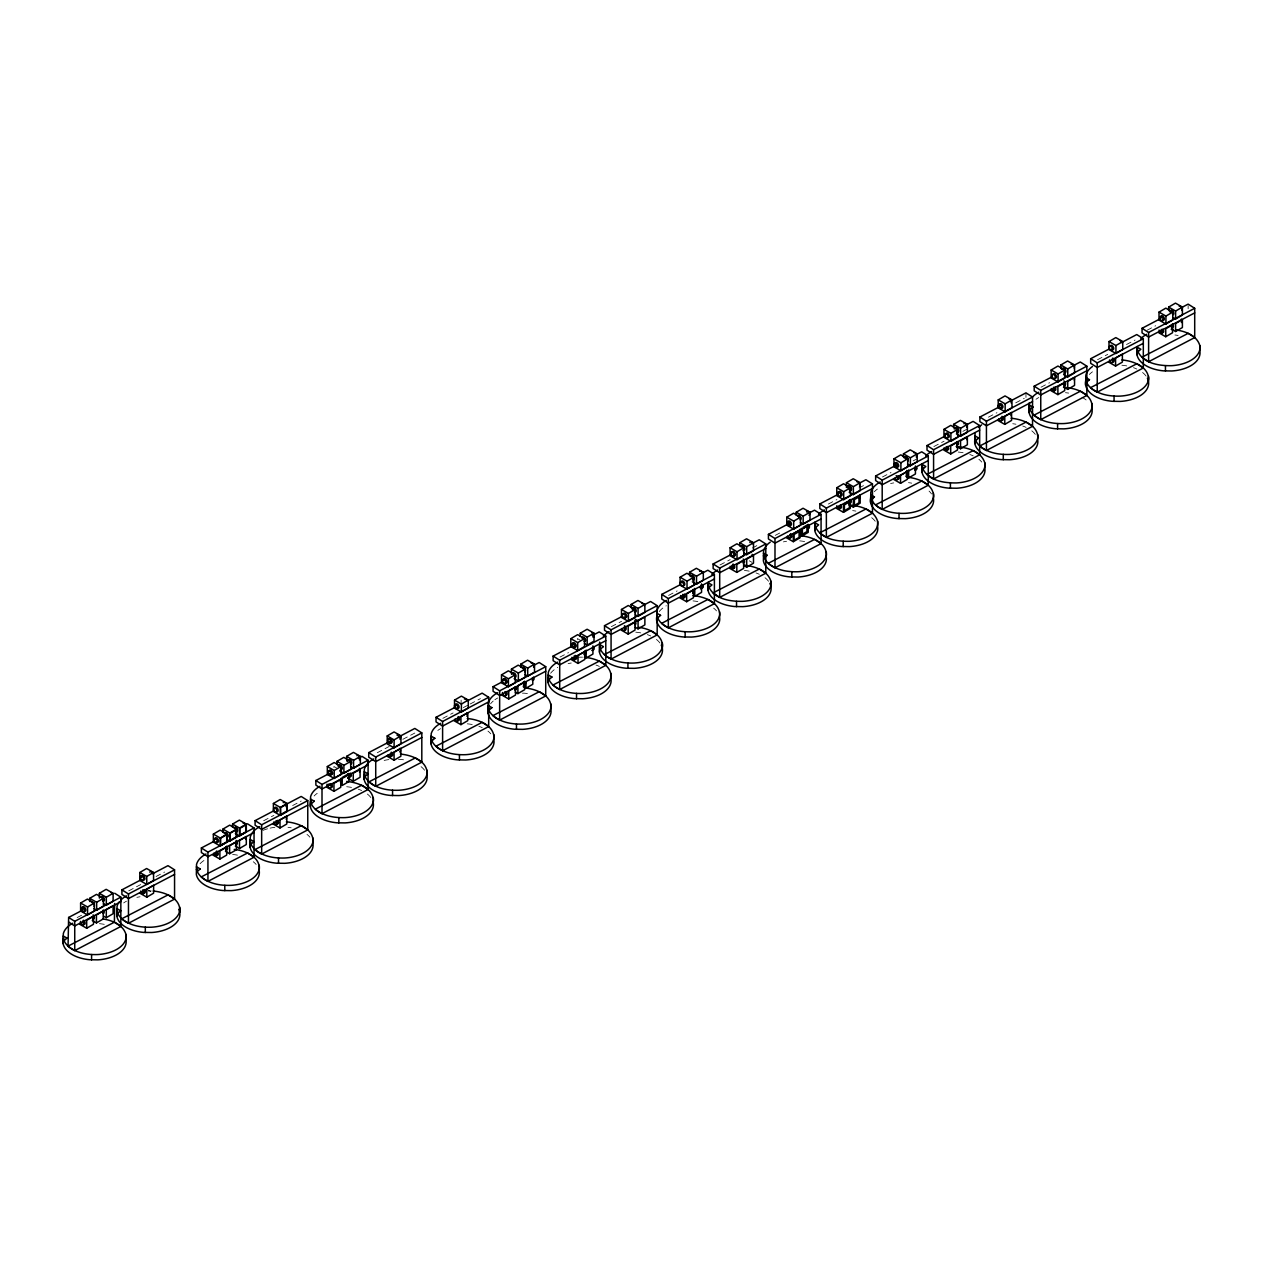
<?xml version="1.0" encoding="UTF-8"?>
<svg xmlns="http://www.w3.org/2000/svg" width="1263" height="1263" viewBox="0 0 1263 1263"><rect width="100%" height="100%" fill="white"/><g stroke="black" fill="none" stroke-linecap="round" stroke-linejoin="round"><path stroke-width="0.75" stroke-dasharray="5 3.75" d="M151.276 890.904L148.087 890.968M582.511 657.155L577.728 657.202M1147.167 330.211L1155.708 325.728M1041.028 387.204L1049.569 382.721M1097.5 359.734L1107.746 354.366M1126.517 344.515L1135.058 340.047M988.408 417.169L996.949 412.685M1015.736 402.834L1024.261 398.366M933.846 446.565L944.077 441.197M962.864 431.346L967.979 428.662M828.339 504.048L836.88 499.564M859.077 487.928L864.192 485.245M882.458 476.988L890.999 472.504M913.181 460.869L920.017 457.285M775.261 535.37L780.376 532.686M719.973 564.971L730.203 559.604M752.401 547.968L757.516 545.284M668.585 595.41L677.126 590.926M611.339 626.669L621.585 621.301M377.274 752.732L389.209 746.465M402.865 739.297L414.817 733.029M442.871 718.315L453.101 712.948M463.347 707.58L468.478 704.896M470.183 703.996L480.429 698.628M559.967 657.092L568.492 652.624M77.154 917.57L82.284 914.886M128.747 890.841L140.682 884.574M156.059 876.522L164.585 872.038M263.651 820.745L273.882 815.377M292.669 805.526L301.194 801.042M522.424 693.166L524.319 693.182A31.607 18.25 0 0 1 529.15 693.845M398.524 759.379L400.418 759.41A31.607 18.25 0 0 1 405.249 760.073M749.338 560.819L752.101 562.398M580.885 640.562L577.412 638.573L577.412 642.567M337.379 768.457L333.921 766.483L333.921 770.462M148.071 890.02L150.85 891.615M1188.136 305.662L1188.136 308.725M1025.966 392.872L1025.966 397.466M461.121 700.065L461.121 704.044M262.846 830.438A31.607 18.25 0 0 1 268.198 828.607M270.093 828.149A31.607 18.25 0 0 1 274.845 827.328M287.98 827.312A31.607 18.25 0 0 1 291.185 827.802M307.004 834.401A31.607 18.25 0 0 1 309.861 837.132M200.091 863.703A31.607 18.25 0 0 1 205.948 859.298M232.629 854.483A31.607 18.25 0 0 1 237.46 855.146M253.279 861.745A31.607 18.25 0 0 1 256.136 864.476M437.819 730.409A31.607 18.25 0 0 1 440.613 728.64M467.278 723.825A31.607 18.25 0 0 1 475.204 725.167M478.866 726.272A31.607 18.25 0 0 1 482.245 727.646M487.944 731.088A31.607 18.25 0 0 1 490.786 733.819M550.621 673.242A31.607 18.25 0 0 1 557.709 667.417M568.113 663.612A31.607 18.25 0 0 1 571.255 663.012M595.962 665.048A31.607 18.25 0 0 1 599.341 666.422M874.328 491.717A31.607 18.25 0 0 1 877.406 489.065M890.62 483.508A31.607 18.25 0 0 1 893.746 482.908M908.492 482.655A31.607 18.25 0 0 1 911.712 483.145M929.047 491.07A31.607 18.25 0 0 1 931.478 493.928M1035.976 399.282A31.607 18.25 0 0 1 1038.77 397.529M1065.451 392.698A31.607 18.25 0 0 1 1068.672 393.093M1081.965 397.292A31.607 18.25 0 0 1 1086.101 399.961M958.254 452.059A31.607 18.25 0 0 1 963.085 452.722M969.842 454.506A31.607 18.25 0 0 1 973.22 455.88M978.904 459.337A31.607 18.25 0 0 1 981.761 462.053M1012.737 423.736A31.607 18.25 0 0 1 1015.957 424.226M1022.698 426.01A31.607 18.25 0 0 1 1026.093 427.383M1031.776 430.825A31.607 18.25 0 0 1 1035.739 435.009M99.43 923.679A31.607 18.25 0 0 1 104.261 924.342M490.565 703.838A31.607 18.25 0 0 1 493.217 701.044M494.859 699.765A31.607 18.25 0 0 1 497.654 698.013M744.381 570.481A31.607 18.25 0 0 1 749.212 571.144M755.969 572.928A31.607 18.25 0 0 1 759.347 574.302M765.031 577.744A31.607 18.25 0 0 1 768.993 581.927M123.679 902.934A31.607 18.25 0 0 1 126.489 901.166M136.893 897.361A31.607 18.25 0 0 1 140.035 896.762M384.157 760.421A31.607 18.25 0 0 1 388.909 759.6M421.068 766.673A31.607 18.25 0 0 1 425.015 770.856M314.14 795.974A31.607 18.25 0 0 1 317.218 793.322M346.694 786.738A31.607 18.25 0 0 1 351.509 787.402M358.266 789.186A31.607 18.25 0 0 1 361.644 790.559M367.344 794.017A31.607 18.25 0 0 1 371.29 798.184M635.763 632.179A31.607 18.25 0 0 1 642.157 633.158M647.335 634.626A31.607 18.25 0 0 1 650.729 635.984M656.413 639.441A31.607 18.25 0 0 1 660.375 643.625M659.239 611.56A31.607 18.25 0 0 1 666.327 605.735M693.008 600.904A31.607 18.25 0 0 1 697.839 601.567M713.658 608.166A31.607 18.25 0 0 1 716.516 610.897M783.407 541.874A31.607 18.25 0 0 1 786.549 541.29M799.668 540.864A31.607 18.25 0 0 1 807.594 542.206M852.667 510.615A31.607 18.25 0 0 1 855.888 511.105M871.707 517.704A31.607 18.25 0 0 1 875.669 521.887M1089.369 374.464A31.607 18.25 0 0 1 1092.448 371.827M1121.907 365.244A31.607 18.25 0 0 1 1126.738 365.907M1133.495 367.691A31.607 18.25 0 0 1 1136.874 369.064M1142.573 372.506A31.607 18.25 0 0 1 1146.52 376.69M1174.922 334.979A31.607 18.25 0 0 1 1178.126 335.484"/><path stroke-width="1.5" d="M72.765 923.206A31.607 18.25 0 0 0 63.339 933.594L63.15 938.488C64.839 944.171 69.56 948.087 74.738 950.613L120.838 926.442L114.396 922.195L114.633 903.487M102.603 918.911C111.981 920.238 123.048 924.516 125.984 934.446A31.607 18.25 0 0 1 97.946 954.544C87.447 954.939 76.301 953.091 68.06 946.113L68.628 917.443L82.284 910.291M116.875 916.322L117.064 906.25A31.607 18.25 0 0 1 119.401 901.687M234.208 849.431C245.338 850.488 261.031 856.977 259.183 870.554A31.607 18.25 0 0 1 231.145 890.636L222.904 890.526A31.607 18.25 0 0 1 196.349 874.454L196.539 864.381A31.607 18.25 0 0 1 205.948 853.993M250.074 847.126L250.263 837.053A31.607 18.25 0 0 1 259.689 826.649M310.414 806.725L310.603 796.653A31.607 18.25 0 0 1 320.013 786.265M364.139 779.382L364.328 769.309A31.607 18.25 0 0 1 373.737 758.921M430.999 743.796L431.204 733.724A31.607 18.25 0 0 1 440.613 723.336M488.039 713.169L488.244 703.096A31.607 18.25 0 0 1 497.654 692.708M548.095 682.573L548.3 672.5A31.607 18.25 0 0 1 557.709 662.112M661.244 645.125A31.607 18.25 0 0 1 634.279 668.332L626.038 668.222A31.607 18.25 0 0 1 599.483 652.15L599.672 642.078M656.728 620.891L656.918 610.818A31.607 18.25 0 0 1 666.327 600.43M769.877 583.427A31.607 18.25 0 0 1 742.897 606.65L734.656 606.54A31.607 18.25 0 0 1 708.101 590.452L708.196 582.764L711.953 584.911L709.08 587.469C715.079 599.42 730.803 601.598 742.897 601.33A31.607 18.25 0 0 0 770.935 581.248C767.572 570.134 754.706 566.408 744.381 565.177M801.263 535.828C812.393 536.886 828.07 543.358 826.223 556.936A31.607 18.25 0 0 1 798.2 577.033L789.943 576.923A31.607 18.25 0 0 1 763.389 560.851L763.594 550.779A31.607 18.25 0 0 1 770.209 542.143M877.611 521.209L877.611 526.513A31.607 18.25 0 0 1 849.573 546.611L841.332 546.5A31.607 18.25 0 0 1 814.777 530.428L814.872 522.74L818.629 524.871L815.74 527.429C821.755 539.38 837.48 541.559 849.573 541.306A31.607 18.25 0 0 0 877.611 521.209C873.933 509.542 860.087 505.768 849.162 505.105M870.602 502.469L870.791 492.396A31.607 18.25 0 0 1 880.2 482.008M984.808 462.826L984.808 468.131A31.607 18.25 0 0 1 956.77 488.228L948.529 488.118A31.607 18.25 0 0 1 921.974 472.046L922.069 464.358L925.826 466.489L922.953 469.047C928.952 480.998 944.677 483.176 956.77 482.924A31.607 18.25 0 0 0 984.808 462.826C981.13 451.175 967.284 447.386 956.359 446.723M974.847 443.534L975.036 433.477M1063.557 387.362C1075.587 387.725 1093.742 393.819 1091.99 408.77A31.607 18.25 0 0 1 1063.967 428.867L1055.71 428.757A31.607 18.25 0 0 1 1029.156 412.685L1029.361 402.613M1085.627 385.215L1085.833 375.143A31.607 18.25 0 0 1 1092.448 366.507M1199.85 345.573L1199.85 350.893A31.607 18.25 0 0 1 1171.811 370.975L1163.57 370.864A31.607 18.25 0 0 1 1137.016 354.792L1137.11 347.104L1140.868 349.251L1137.995 351.793C1143.994 363.744 1159.718 365.938 1171.811 365.67A31.607 18.25 0 0 0 1199.85 345.573C1196.914 335.642 1185.846 331.38 1176.469 330.038M599.483 652.15L599.672 643.846M708.101 590.452L708.29 582.164M814.777 530.428L814.967 522.124M921.974 472.046L922.179 463.742M1029.156 412.685L1029.361 404.381M1137.016 354.792L1137.205 346.488M91.583 954.56L91.583 959.88M145.324 927.121L145.308 932.536M224.782 885.363L224.782 890.668M278.523 857.909L278.507 863.324M338.831 817.619L338.831 822.939M392.588 790.18L392.556 795.595M459.432 754.706L459.432 760.01M516.472 724.062L516.472 729.383M576.544 693.371L576.528 698.786M627.932 662.949L627.916 668.364M685.146 631.784L685.146 637.089M736.534 601.362L736.534 606.666M791.822 571.744L791.822 577.049M843.226 541.211L843.21 546.626M899.019 513.362L899.019 518.683M950.408 482.94L950.408 488.26M1003.296 454.333L1003.28 459.748M1057.589 423.579L1057.589 428.883M1114.061 396.124L1114.061 401.429M1165.449 365.702L1165.449 371.006M702.323 587.974A2.431 1.421 59.7 0 1 700.223 587.09A2.431 1.421 59.7 0 0 702.26 588.021L702.591 587.721A2.431 1.421 59.7 0 0 701.533 584.201M809.267 527.681L808.983 527.934A2.431 1.421 59.7 0 1 807.704 527.871M916.196 469.552A2.431 1.421 59.7 0 1 914.965 469.441A2.431 1.421 59.7 0 0 916.133 469.615L916.464 469.299A2.431 1.421 59.7 0 0 916.196 466.742M80.611 903.029L87.415 899.051L94.362 903.013L94.362 910.97L87.557 914.949L80.611 911.002L80.611 903.029L87.557 906.992L94.362 903.013M89.705 901.498L89.705 898.325L96.509 894.346L103.455 898.293L103.455 906.25L96.651 910.244L93.872 908.65M99.367 898.088L99.367 893.304L106.171 889.326L113.117 893.288L113.117 901.245L106.313 905.224L103.534 903.645M139.814 872.496L146.619 868.502L153.565 872.465L153.565 880.422L146.761 884.416L139.814 880.453L139.814 872.496L146.761 876.443L153.565 872.465M327.322 766.546L334.174 762.536L341.057 766.467L341.057 774.424L334.206 778.434L327.322 774.503L327.322 766.546L334.206 770.477L341.057 766.467M336.968 764.557L336.968 761.384L343.773 757.39L350.704 761.352L350.704 769.309L343.899 773.303L339.731 770.919M96.651 910.244L96.651 902.271L103.455 898.293M213.352 834.101L220.157 830.123L227.103 834.069L227.103 842.026L220.283 846.021L213.352 842.058L213.352 834.101L220.283 838.048L227.103 834.069M346.63 759.552L346.63 756.363L353.435 752.385L360.365 756.348L360.365 764.304L353.561 768.283L350.782 766.704M106.313 905.224L106.313 897.267L113.117 893.288M222.904 832.301L222.904 829.112L229.708 825.134L236.655 829.081L236.655 837.053L229.85 841.032L227.072 839.453M232.566 827.281L232.566 824.092L239.37 820.113L246.317 824.076L246.317 832.033L239.512 836.011L235.344 833.643M387.204 735.934L394.056 731.94L400.955 735.871L400.955 743.828L394.103 747.838L387.204 743.907L387.204 735.934L394.103 739.865L400.955 735.871M273.392 803.489L280.197 799.511L287.143 803.473L287.143 811.43L280.339 815.409L273.392 811.462L273.392 803.489L280.339 807.452L287.143 803.473M454.522 700.128L461.374 696.118L468.273 700.049L468.273 708.006L461.405 712.016L454.522 708.085L454.522 700.128L461.405 704.059L468.273 700.049M343.899 773.303L343.899 765.331L350.704 761.352M353.561 768.283L353.561 760.326L360.365 756.348M229.85 841.032L229.85 833.075L236.655 829.081M239.512 836.011L239.512 828.054L246.317 824.076M501.506 674.852L508.358 670.842L515.257 674.774L515.257 682.73L508.405 686.74L501.506 682.809L501.506 674.852L508.405 678.784L515.257 674.774M511.42 673.905L511.42 669.122L518.225 665.143L525.155 669.09L525.155 677.063L518.351 681.041L514.183 678.673M520.766 667.369L520.766 664.18L527.571 660.202L534.517 664.149L534.517 672.121L527.697 676.1L524.934 674.521M570.813 638.652L577.665 634.642L584.548 638.573L584.548 646.53L577.696 650.54L570.813 646.609L570.813 638.652L577.696 642.583L584.548 638.573M580.27 636.426L580.27 633.237L587.121 629.242L594.02 633.173L594.02 641.13L587.169 645.14L584.406 643.562M621.475 609.476L628.279 605.498L635.21 609.445L635.21 617.418L628.406 621.396L621.475 617.433L621.475 609.476L628.406 613.439L635.21 609.445M631.137 607.645L631.137 604.456L637.941 600.478L644.872 604.44L644.872 612.397L638.068 616.376L635.289 614.797M680.094 577.238L686.898 573.26L693.845 577.207L693.845 585.179L687.025 589.158L680.094 585.195L680.094 577.238L687.025 581.185L693.845 577.207M730.093 547.779L736.897 543.8L743.844 547.763L743.844 555.72L737.024 559.698L730.093 555.752L730.093 547.779L737.024 551.742L743.844 547.763M689.566 575.454L689.566 572.265L696.371 568.287L703.317 572.234L703.317 580.206L696.513 584.185L692.345 581.817M739.755 545.963L739.755 542.774L746.559 538.796L753.506 542.743L753.506 550.715L746.686 554.694L743.923 553.115M518.351 681.041L518.351 673.084L525.155 669.09M527.697 676.1L527.697 668.127L534.517 664.149M836.769 487.739L843.573 483.761L850.504 487.723L850.504 495.68L843.7 499.659L836.769 495.712L836.769 487.739L843.7 491.702L850.504 487.723M786.77 517.199L793.574 513.22L800.505 517.167L800.505 525.14L793.701 529.118L786.77 525.155L786.77 517.199L793.701 521.145L800.505 517.167M846.431 487.518L846.431 482.734L853.235 478.756L860.166 482.703L860.166 490.676L853.362 494.654L849.194 492.286M796.243 515.415L796.243 512.225L803.047 508.247L809.993 512.21L809.993 520.167L803.173 524.145L800.41 522.566M86.689 928.242L93.494 924.263L93.494 916.307L86.689 920.285L86.689 928.242L79.758 924.295M96.43 922.937L103.25 918.943L103.25 910.986L96.43 914.965L96.43 922.937L92.278 920.553M106.297 917.696L113.102 913.717L113.102 905.76L106.297 909.739L106.297 917.696L103.519 916.117M587.169 645.14L587.169 637.168L594.02 633.173M943.966 429.373L950.771 425.394L957.717 429.341L957.717 437.314L950.897 441.292L943.966 437.33L943.966 429.373L950.897 433.32L957.717 429.341M638.068 616.376L638.068 608.419L644.872 604.44M893.967 458.816L900.772 454.838L907.718 458.801L907.718 466.757L900.898 470.736L893.967 466.773L893.967 458.816L900.898 462.779L907.718 458.801M953.628 427.541L953.628 424.352L960.433 420.374L967.379 424.336L967.379 432.293L960.559 436.272L956.407 433.904M903.44 457.032L903.44 453.843L910.244 449.865L917.191 453.827L917.191 461.784L910.386 465.763L907.608 464.184M146.808 897.172L153.612 893.194L153.612 885.221L146.808 889.199L146.808 897.172L139.877 893.209M696.513 584.185L696.513 576.228L703.317 572.234M746.686 554.694L746.686 546.721L753.506 542.743M998.212 399.897L1005.016 395.919L1011.963 399.866L1011.963 407.823L1005.159 411.817L998.212 407.854L998.212 399.897L1005.159 403.844L1011.963 399.866M1051.148 370.012L1057.952 366.033L1064.898 369.98L1064.898 377.953L1058.094 381.931L1051.148 377.969L1051.148 370.012L1058.094 373.959L1064.898 369.98M1060.809 368.18L1060.809 364.991L1067.614 361.013L1074.56 364.975L1074.56 372.932L1067.756 376.911L1063.588 374.543M803.173 524.145L803.173 516.188L809.993 512.21M853.362 494.654L853.362 486.697L860.166 482.703M333.953 791.301L340.757 787.323L340.757 779.366L333.953 783.344L333.953 791.301L327.006 787.354L327.006 784.165M219.888 859.045L226.693 855.067L226.693 847.094L219.888 851.073L219.888 859.045L212.942 855.083M229.629 853.725L236.434 849.746L236.434 841.774L229.629 845.768L229.629 853.725L225.477 851.357M353.261 781.26L360.081 777.282L360.081 769.309L353.261 773.288L353.261 781.26L347.72 778.087M239.496 848.499L246.301 844.521L246.301 836.548L239.496 840.527L239.496 848.499L235.328 846.115M1159.008 312.119L1165.812 308.14L1172.743 312.103L1172.743 320.06L1165.938 324.038L1159.008 320.076L1159.008 312.119L1165.938 316.082L1172.743 312.103M910.386 465.763L910.386 457.806L917.191 453.827M960.559 436.272L960.559 428.315L967.379 424.336M1109.009 341.563L1115.813 337.584L1122.744 341.547L1122.744 349.504L1115.939 353.482L1109.009 349.535L1109.009 341.563L1115.939 345.525L1122.744 341.547M1168.67 310.288L1168.67 307.098L1175.474 303.12L1182.405 307.083L1182.405 315.04L1175.6 319.018L1172.822 317.439M394.072 760.231L400.876 756.253L400.876 748.28L394.072 752.259L394.072 760.231L387.125 756.269M280.007 827.96L286.812 823.981L286.812 816.024L280.007 820.003L280.007 827.96L273.076 824.013M1067.756 376.911L1067.756 368.954L1074.56 364.975M638.068 628.863L638.068 620.891L644.872 616.912L644.872 624.885L638.068 628.863L635.289 627.269M460.932 724.646L467.752 720.668L467.752 712.711L460.932 716.689L460.932 724.646L454.001 720.684M523.214 686.662L525.992 688.24L532.797 684.262L532.797 677.899M508.721 698.992L515.525 695.013L515.525 687.04L508.721 691.019L508.721 698.992L501.774 695.029M517.893 693.624L524.713 689.645L524.713 681.688L517.893 685.667L517.893 693.624L515.13 692.045M803.126 527.35L808.225 524.366L808.225 532.339L801.421 536.317L801.421 528.344M1175.6 319.018L1175.6 311.061L1182.405 307.083M578.028 663.422L584.848 659.444L584.848 651.487L578.028 655.465L578.028 663.422L571.097 659.46M628.2 634.089L635.005 630.111L635.005 622.138L628.2 626.132L628.2 634.089L621.254 630.126M686.662 601.725L693.466 597.746L693.466 589.789L686.662 593.768L686.662 601.725L679.715 597.778M736.818 572.392L743.623 568.413L743.623 560.456L736.818 564.435L736.818 572.392L729.888 568.445M746.686 567.166L753.49 563.187L753.49 555.231L746.686 559.209L746.686 567.166L743.907 565.587M793.322 541.685L800.142 537.706L800.142 529.75L793.322 533.728L793.322 541.685L786.391 537.738M843.495 512.352L850.299 508.373L850.299 500.416L843.495 504.395L843.495 512.352L836.548 508.405M853.362 507.126L860.166 503.148L860.166 495.191L853.362 499.169L853.362 507.126L849.194 504.758M905.855 476.356L908.634 477.935L915.438 473.957L915.438 465.984M900.535 483.319L907.339 479.34L907.339 471.367L900.535 475.346L900.535 483.319L893.588 479.356M950.692 453.985L957.496 450.007L957.496 442.034L950.692 446.013L950.692 453.985L943.761 450.023M960.559 448.744L967.363 444.765L967.363 436.809L960.559 440.787L960.559 448.744L956.391 446.376M1004.78 424.384L1011.584 420.405L1011.584 412.448L1004.78 416.427L1004.78 424.384L997.849 420.437M1057.889 394.624L1064.693 390.63L1064.693 382.673L1057.889 386.652L1057.889 394.624L1050.942 390.662M1067.74 389.383L1074.56 385.404L1074.56 377.448L1067.74 381.426L1067.74 389.383L1063.588 387.015M1115.576 366.065L1122.381 362.086L1122.381 354.129L1115.576 358.108L1115.576 366.065L1108.63 362.102M1165.733 336.732L1172.538 332.753L1172.538 324.796L1165.733 328.775L1165.733 336.732L1158.787 332.769M1175.6 331.506L1182.405 327.527L1182.405 319.555L1175.6 323.533L1175.6 331.506L1171.433 329.122M1194.703 312.892L1148.604 337.063L1142.052 332.895L1142.052 328.301L1160.823 318.45M1181.315 307.714L1188.136 304.13L1194.703 308.298L1194.703 337.568L1148.604 361.739L1141.926 357.24L1188.262 333.321L1194.703 337.568M1086.843 370.769L1040.759 394.956L1034.192 390.788L1034.192 386.194L1051.274 377.242M1073.455 365.591L1080.291 362.007L1086.843 366.175L1086.843 395.445L1040.759 419.632C1035.565 417.106 1030.845 413.19 1029.156 407.507M1032.534 401.634L986.435 425.805L979.883 421.637L979.883 417.043L998.654 407.207M1010.605 400.939L1025.966 392.872L1032.534 397.04L1032.534 426.31L986.435 450.481C981.256 447.955 976.536 444.055 974.847 438.372M1143.315 343.315L1097.231 367.486L1090.664 363.318L1090.664 358.724L1109.451 348.872M1121.402 342.605L1136.763 334.553L1143.315 338.721L1143.315 367.991L1097.231 392.162C1092.037 389.636 1087.317 385.736 1085.627 380.052M979.662 430.13L933.578 454.317L927.01 450.149L927.01 445.555L944.077 436.603M966.274 424.952L973.11 421.384L979.662 425.536L979.662 454.806L933.578 478.993L926.884 474.493L973.22 450.575L979.662 454.806M872.465 488.513L826.365 512.683L819.813 508.515L819.813 503.937L838.585 494.086M859.077 483.334L865.897 479.751L872.465 483.918L872.465 513.188L826.365 537.375L819.687 532.875L866.023 508.957L872.465 513.188M1142.052 328.301L1148.604 332.469L1194.703 308.298M928.273 460.569L882.19 484.739L875.638 480.572L875.638 475.977L894.409 466.126M916.606 454.491L921.722 451.807L928.273 455.975L928.273 485.245L882.19 509.415C876.996 506.889 872.275 502.974 870.602 497.306M1034.192 386.194L1040.759 390.362L1086.843 366.175M821.076 518.935L774.993 543.122L768.425 538.954L768.425 534.36L787.212 524.508M809.394 512.873L814.524 510.173L821.076 514.341L821.076 543.611L774.993 567.797C769.799 565.271 765.078 561.356 763.389 555.673M765.788 548.552L719.705 572.723L713.137 568.555L713.137 563.961L730.203 555.01M752.401 543.374L759.237 539.79L765.788 543.958L765.788 573.228L719.705 597.399L713.011 592.915L759.347 568.997L765.788 573.228M1090.664 358.724L1097.231 362.891L1143.315 338.721M979.883 417.043L986.435 421.211L1032.534 397.04M927.01 445.555L933.578 449.723L979.662 425.536M714.4 578.975L668.316 603.146L661.765 598.994L661.765 594.399L680.536 584.548M702.733 572.913L707.848 570.213L714.4 574.381L714.4 603.651L668.316 627.837C663.122 625.311 658.402 621.396 656.728 615.713M819.813 503.937L826.365 508.105L872.465 483.918M657.17 610.25L611.071 634.421L604.519 630.253L604.519 625.659L621.585 616.707M643.783 605.072L650.603 601.488L657.17 605.656L657.17 634.926L611.071 659.097C605.893 656.571 601.172 652.655 599.483 646.988M875.638 475.977L882.19 480.145L928.273 455.975M545.727 671.253L499.643 695.439L493.075 691.271L493.075 686.677L501.616 682.194M534.044 665.191L539.175 662.507L545.727 666.675L545.727 695.945L499.643 720.115C494.449 717.589 489.728 713.674 488.039 708.006M768.425 534.36L774.993 538.527L821.076 514.341M713.137 563.961L719.705 568.129L765.788 543.958M368.086 764.81L322.002 788.996L315.876 785.097L315.876 780.502L329.532 773.351M358.55 758.132L361.976 756.332L368.086 760.231L368.086 789.501L322.002 813.672C316.808 811.146 312.087 807.231 310.414 801.547M421.81 737.481L375.727 761.652L368.733 757.2L368.733 752.622L389.209 741.87M399.455 736.503L414.817 728.435L421.81 732.887L421.81 762.157L375.727 786.328C370.533 783.802 365.812 779.903 364.139 774.219M488.686 701.896L442.603 726.067L436.035 721.899L436.035 717.305L454.822 707.454M468.478 700.302L482.134 693.134L488.686 697.302L488.686 726.572L442.603 750.743C437.408 748.217 432.688 744.317 430.999 738.634M605.782 640.673L559.698 664.843L553.131 660.675L553.131 656.081L571.918 646.23M592.394 635.494L599.23 631.91L605.782 636.078L605.782 665.348L559.698 689.519C554.504 686.993 549.784 683.094 548.095 677.41M661.765 594.399L668.316 598.567L714.4 574.381M604.519 625.659L611.071 629.827L657.17 605.656M493.075 686.677L499.643 690.845L545.727 666.675M315.876 780.502L322.002 784.402L368.086 760.231M254.037 832.554L207.937 856.724L201.385 852.557L201.385 847.962L213.336 841.695M436.035 717.305L442.603 721.473L488.686 697.302M174.562 874.422L128.463 898.593L121.911 894.425L121.911 889.831L140.682 879.979M152.634 873.712L167.995 865.66L174.562 869.828L174.562 899.098L128.463 923.269C123.285 920.743 118.564 916.843 116.875 911.16M553.131 656.081L559.698 660.249L605.782 636.078M368.733 752.622L375.727 757.058L421.81 732.887M307.762 805.21L261.662 829.381L255.11 825.213L255.11 820.634L273.882 810.783M285.833 804.515L301.194 796.448L307.762 800.616L307.762 829.886L261.662 854.056C256.484 851.546 251.763 847.631 250.074 841.947M68.628 917.443L74.738 921.343L120.838 897.172L120.838 926.442M201.385 847.962L207.937 852.13L254.037 827.96L254.037 857.23L207.937 881.4C202.759 878.874 198.038 874.975 196.349 869.291M121.911 889.831L128.463 893.999L174.562 869.828M255.11 820.634L261.662 824.786L307.762 800.616M120.838 901.75L74.738 925.937L68.628 922.037M68.06 946.113L114.396 922.195M1171.401 329.485L1173.295 329.501M1121.907 359.939C1133.416 360.918 1150.293 367.044 1148.462 381.315M1011.126 418.258C1022.635 419.237 1039.512 425.363 1037.681 439.635A31.607 18.25 0 0 1 1009.642 459.732L1001.401 459.621A31.607 18.25 0 0 1 975.036 438.782M906.881 477.177C918.375 478.156 935.252 484.297 933.436 498.569A31.607 18.25 0 0 1 905.397 518.651L897.156 518.54A31.607 18.25 0 0 1 870.791 497.701M693.008 595.599C704.501 596.578 721.378 602.704 719.563 616.976A31.607 18.25 0 0 1 691.524 637.073L683.283 636.962A31.607 18.25 0 0 1 656.918 616.123M638.936 627.395C649.64 628.595 664.18 635.352 662.317 648.251M584.374 657.281C595.883 658.26 612.76 664.401 610.929 678.673A31.607 18.25 0 0 1 582.906 698.755L574.649 698.644A31.607 18.25 0 0 1 548.3 677.821M524.319 687.877C535.828 688.856 552.705 694.997 550.873 709.269A31.607 18.25 0 0 1 522.85 729.351L514.594 729.24A31.607 18.25 0 0 1 487.928 709.98M467.278 718.521C478.788 719.5 495.664 725.625 493.833 739.897A31.607 18.25 0 0 1 465.81 759.994L457.553 759.868A31.607 18.25 0 0 1 431.204 739.044M400.418 754.09C411.912 755.069 428.789 761.21 426.973 775.482A31.607 18.25 0 0 1 398.934 795.564L390.693 795.453A31.607 18.25 0 0 1 364.328 774.629M346.694 781.434C358.187 782.413 375.064 788.554 373.248 802.81A31.607 18.25 0 0 1 345.209 822.908L336.953 822.797A31.607 18.25 0 0 1 310.603 801.958M286.354 821.834C297.863 822.813 314.74 828.938 312.908 843.21A31.607 18.25 0 0 1 284.87 863.308L276.629 863.197A31.607 18.25 0 0 1 250.263 842.358M153.155 891.031C164.664 892.01 181.54 898.151 179.709 912.423M1143.315 367.991L1136.874 363.744L1090.537 387.662C1098.794 394.656 1109.924 396.503 1120.439 396.093A31.607 18.25 0 0 0 1148.462 376.011M1086.843 395.445L1080.402 391.214L1034.065 415.132C1042.322 422.11 1053.453 423.958 1063.967 423.563A31.607 18.25 0 0 0 1091.99 403.465M1032.534 426.31L1026.093 422.079L979.756 445.997C987.998 452.975 999.144 454.822 1009.642 454.412A31.607 18.25 0 0 0 1037.681 434.33M928.273 485.245L921.832 480.998L875.496 504.916C883.753 511.894 894.899 513.741 905.397 513.346A31.607 18.25 0 0 0 933.436 493.249M821.076 543.611L814.635 539.38L768.299 563.298C776.556 570.276 787.686 572.123 798.2 571.729A31.607 18.25 0 0 0 826.223 551.631M714.4 603.651L707.959 599.42L661.623 623.338C669.879 630.316 681.01 632.163 691.524 631.768A31.607 18.25 0 0 0 719.563 611.671M657.17 634.926L650.729 630.679L604.393 654.597C612.634 661.591 623.78 663.422 634.279 663.028A31.607 18.25 0 0 0 662.317 642.93M605.782 665.348L599.341 661.102L553.005 685.02C561.261 692.013 572.392 693.845 582.906 693.45A31.607 18.25 0 0 0 610.929 673.368M545.727 695.945L539.285 691.698L492.949 715.616C501.206 722.594 512.336 724.441 522.85 724.046A31.607 18.25 0 0 0 550.873 703.949M488.686 726.572L482.245 722.325L435.909 746.244C444.15 753.237 455.296 755.085 465.81 754.674A31.607 18.25 0 0 0 493.833 734.592M421.81 762.157L415.369 757.911L369.033 781.829C377.29 788.822 388.436 790.654 398.934 790.259A31.607 18.25 0 0 0 426.973 770.162M368.086 789.501L361.644 785.254L315.308 809.173C323.565 816.151 334.695 817.998 345.209 817.603A31.607 18.25 0 0 0 373.248 797.506M307.762 829.886L301.32 825.655L254.984 849.573C263.225 856.551 274.371 858.398 284.87 858.003A31.607 18.25 0 0 0 312.908 837.906M254.037 857.23L247.595 852.983L201.259 876.901C209.5 883.895 220.646 885.742 231.145 885.331A31.607 18.25 0 0 0 259.183 865.25M174.562 899.098L168.121 894.851L121.785 918.769C130.026 925.763 141.172 927.595 151.671 927.2A31.607 18.25 0 0 0 179.709 907.102M1168.67 307.098L1175.6 311.061M1060.809 364.991L1067.756 368.954M953.628 424.352L960.559 428.315M903.44 453.843L910.386 457.806M846.431 482.734L853.362 486.697M796.243 512.225L803.173 516.188M739.755 542.774L746.686 546.721M689.566 572.265L696.513 576.228M631.137 604.456L638.068 608.419M635.289 619.312L638.068 620.891M580.27 633.237L587.169 637.168M520.766 664.18L527.697 668.127M511.42 669.122L518.351 673.084M346.63 756.363L353.561 760.326M336.968 761.384L343.899 765.331M232.566 824.092L239.512 828.054M222.904 829.112L229.85 833.075M99.367 893.304L106.313 897.267M89.705 898.325L96.651 902.271M247.469 823.792L254.037 827.96M114.712 893.273L120.838 897.172M1137.016 349.63L1137.995 351.793L1137.11 347.104M921.974 466.868L922.953 469.047L922.069 464.358M814.777 525.25L815.74 527.429L814.872 522.74M708.101 585.29L709.08 587.469L708.196 582.764M1165.938 316.082L1165.938 324.038M1148.604 332.469L1148.604 361.739M1115.939 345.525L1115.939 353.482M1097.231 362.891L1097.231 392.162M1058.094 373.959L1058.094 381.931M1040.759 390.362L1040.759 419.632M1005.159 403.844L1005.159 411.817M986.435 421.211L986.435 450.481M950.897 433.32L950.897 441.292M933.578 449.723L933.578 478.993M908.634 469.962L908.634 477.935M900.898 462.779L900.898 470.736M882.19 480.145L882.19 509.415M843.7 491.702L843.7 499.659M826.365 508.105L826.365 537.375M793.701 521.145L793.701 529.118M774.993 538.527L774.993 567.797M770.935 581.248L770.935 586.553M737.024 551.742L737.024 559.698M719.705 568.129L719.705 597.399M701.565 586L701.565 592.363L694.761 596.341L694.761 588.384M687.025 581.185L687.025 589.158M668.316 598.567L668.316 627.837M628.406 613.439L628.406 621.396M611.071 629.827L611.071 659.097M592.931 647.682L592.931 654.06L586.127 658.039L586.127 650.082M577.696 642.583L577.696 650.54M559.698 660.249L559.698 689.519M525.992 681.878L525.992 688.24M508.405 678.784L508.405 686.74M499.643 690.845L499.643 720.115M461.405 704.059L461.405 712.016M442.603 721.473L442.603 750.743M394.103 739.865L394.103 747.838M375.727 757.058L375.727 786.328M334.206 770.477L334.206 778.434M322.002 784.402L322.002 813.672M280.339 807.452L280.339 815.409M261.662 824.786L261.662 854.056M220.283 838.048L220.283 846.021M207.937 852.13L207.937 881.4M146.761 876.443L146.761 884.416M128.463 893.999L128.463 923.269M125.984 934.446L125.984 939.751A31.607 18.25 0 0 1 97.946 959.848L89.705 959.738A31.607 18.25 0 0 1 63.339 938.898M87.557 906.992L87.557 914.949M74.738 921.343L74.738 950.613M63.15 938.488L63.15 943.666M225.588 846.81A2.431 1.421 59.7 0 1 225.588 850.252M388.751 739.629A2.431 1.421 59.7 0 1 390.788 738.823A2.431 1.421 59.7 0 1 392.114 742.234A2.431 1.421 59.7 0 1 389.62 741.855M82.648 921.216A2.431 1.421 59.7 0 1 83.879 924.358A2.431 1.421 59.7 0 1 81.748 924.563A2.431 1.421 59.7 0 1 80.516 921.422M391.277 752.195A2.431 1.421 59.7 0 1 392.54 755.1A2.431 1.421 59.7 0 1 390.82 755.858M390.551 753.301A2.431 1.421 59.7 0 1 390.914 756.632A2.431 1.421 59.7 0 1 388.183 754.674M215.847 852.02A2.431 1.421 59.7 0 1 216.62 855.793A2.431 1.421 59.7 0 1 213.715 853.235M216.541 851.025A2.431 1.421 59.7 0 1 218.215 854.483A2.431 1.421 59.7 0 1 215.673 854.246M215.31 853.725A2.431 1.421 59.7 0 1 215.042 853.157M340.442 780.739A2.431 1.421 59.7 0 1 340.442 781.765M340.789 778.403A2.431 1.421 59.7 0 1 341.642 780.866A2.431 1.421 59.7 0 1 340.363 781.813M359.292 756.379A2.431 1.421 59.7 0 1 359.292 759.821M356.924 755.748A2.431 1.421 59.7 0 1 358.866 755.937M359.355 768.33A2.431 1.421 59.7 0 1 359.355 771.772M100.393 897.251A2.431 1.421 59.7 0 1 102.84 898.656A2.431 1.421 59.7 0 1 102.84 901.466M110.718 892.373A2.431 1.421 59.7 0 1 112.028 893.32M234.365 827.975A2.431 1.421 59.7 0 1 236.418 830.296A2.431 1.421 59.7 0 1 235.676 832.364M455.675 705.654A2.431 1.421 59.7 0 1 457.206 704.028A2.431 1.421 59.7 0 1 459.085 707.248A2.431 1.421 59.7 0 1 456.906 707.769M591.621 632.684A2.431 1.421 59.7 0 1 594.084 635.052A2.431 1.421 59.7 0 1 592.931 637.089A2.431 1.421 59.7 0 0 593.026 636.015M582.669 637.184A2.431 1.421 59.7 0 1 585.401 639.157A2.431 1.421 59.7 0 1 584.359 641.462M83.342 920.238A2.431 1.421 59.7 0 1 85.063 923.458A2.431 1.421 59.7 0 1 82.9 923.885M632.147 608.403A2.431 1.421 59.7 0 1 634.247 609.287M634.61 609.808A2.431 1.421 59.7 0 1 634.61 612.618M642.062 603.477A2.431 1.421 59.7 0 1 644.43 605.561M634.705 623.527A2.431 1.421 59.7 0 1 634.705 624.554A2.431 1.421 59.7 0 0 635.905 623.401A2.431 1.421 59.7 0 0 634.626 620.749M632.242 609.192A2.431 1.421 59.7 0 1 632.684 609.524M623.354 614.323A2.431 1.421 59.7 0 1 625.232 613.423A2.431 1.421 59.7 0 1 626.795 616.628A2.431 1.421 59.7 0 1 624.632 616.976M603.225 636.094A31.607 18.25 0 0 1 609.082 631.689M633.016 607.992A2.431 1.421 59.7 0 1 636.015 609.713A2.431 1.421 59.7 0 1 634.515 611.845M464.437 699.071A2.431 1.421 59.7 0 1 466.884 700.476M466.852 713.39A2.431 1.421 59.7 0 1 466.852 716.2M457.774 718.237A2.431 1.421 59.7 0 1 457.601 721.126A2.431 1.421 59.7 0 1 455.043 719.089M458.137 716.61A2.431 1.421 59.7 0 1 459.416 719.515A2.431 1.421 59.7 0 1 457.695 720.273M574.097 656.05A2.431 1.421 59.7 0 1 574.87 659.823A2.431 1.421 59.7 0 1 571.981 657.281M584.216 652.734A2.431 1.421 59.7 0 1 584.216 654.723M581.533 637.847A2.431 1.421 59.7 0 1 583.206 638.289M584.264 639.82A2.431 1.421 59.7 0 1 584.264 641.809M1053.089 374.369A2.431 1.421 59.7 0 1 1055.994 375.143A2.431 1.421 59.7 0 1 1055.221 378.032M956.738 429.183A2.431 1.421 59.7 0 1 956.738 432.625M954.197 428.931A2.431 1.421 59.7 0 1 956.328 428.741M955.286 428.757A2.431 1.421 59.7 0 1 957.165 427.841A2.431 1.421 59.7 0 1 958.728 431.062A2.431 1.421 59.7 0 1 956.565 431.409M963.922 423.736A2.431 1.421 59.7 0 1 966.653 424.889M966.921 425.457A2.431 1.421 59.7 0 1 966.921 427.447M1054.968 387.031A2.431 1.421 59.7 0 1 1055.6 390.109A2.431 1.421 59.7 0 1 1053.231 389.493M1053.405 387.267A2.431 1.421 59.7 0 1 1054.195 391.041A2.431 1.421 59.7 0 1 1051.29 388.483M1063.856 380.952A2.431 1.421 59.7 0 1 1065.593 383.936A2.431 1.421 59.7 0 1 1063.856 384.931M1032.897 396.614A31.607 18.25 0 0 1 1038.77 392.225M913.749 452.691A2.431 1.421 59.7 0 1 916.212 454.096A2.431 1.421 59.7 0 1 916.212 456.906M1064.22 383.478A2.431 1.421 59.7 0 1 1064.22 385.468M1062.467 369.396A2.431 1.421 59.7 0 1 1064.204 368.386A2.431 1.421 59.7 0 1 1065.94 371.369A2.431 1.421 59.7 0 1 1064.204 372.364M1061.552 369.191A2.431 1.421 59.7 0 1 1064.283 370.343A2.431 1.421 59.7 0 1 1063.92 373.264M1071.103 364.376A2.431 1.421 59.7 0 1 1072.603 364.233M1073.061 364.565A2.431 1.421 59.7 0 1 1073.834 365.528M1074.118 366.096A2.431 1.421 59.7 0 1 1074.118 368.086M915.044 467.405A2.431 1.421 59.7 0 1 915.044 470.215M906.802 470.42A2.431 1.421 59.7 0 1 908.097 473.088A2.431 1.421 59.7 0 1 906.802 474.272M906.076 471.525A2.431 1.421 59.7 0 1 906.076 474.983M904.024 457.743A2.431 1.421 59.7 0 1 906.487 459.148M916.133 466.789A2.431 1.421 59.7 0 1 916.401 469.347M896.146 475.63A2.431 1.421 59.7 0 1 897.756 479.293A2.431 1.421 59.7 0 1 894.914 478.314M898.151 475.709A2.431 1.421 59.7 0 1 898.956 478.409A2.431 1.421 59.7 0 1 897.283 478.93M925.716 455.975A31.607 18.25 0 0 1 931.589 451.586M945.908 433.73A2.431 1.421 59.7 0 1 948.813 434.504A2.431 1.421 59.7 0 1 948.039 437.393M946.224 446.628A2.431 1.421 59.7 0 1 946.997 450.402A2.431 1.421 59.7 0 1 944.093 447.844M957.891 441.608A2.431 1.421 59.7 0 1 958.27 443.992A2.431 1.421 59.7 0 1 956.675 444.308M947.787 446.392A2.431 1.421 59.7 0 1 948.418 449.47A2.431 1.421 59.7 0 1 946.05 448.854M956.754 442.271A2.431 1.421 59.7 0 1 956.754 445.081M895.278 464.326A2.431 1.421 59.7 0 1 896.651 462.637A2.431 1.421 59.7 0 1 898.672 465.573A2.431 1.421 59.7 0 1 896.951 466.757M896.083 466A2.431 1.421 59.7 0 1 895.72 465.479M904.718 457.711A2.431 1.421 59.7 0 1 907.26 457.948A2.431 1.421 59.7 0 1 907.623 461.295M966.716 436.84A2.431 1.421 59.7 0 1 966.716 439.65M1074.182 378.047A2.431 1.421 59.7 0 1 1074.182 380.037M978.588 427.478A31.607 18.25 0 0 1 981.651 424.842M999.696 405.976A2.431 1.421 59.7 0 1 1000.754 403.655A2.431 1.421 59.7 0 1 1002.933 406.828A2.431 1.421 59.7 0 1 1000.754 407.507M1008.632 398.698A2.431 1.421 59.7 0 1 1010.368 399.692M1011.016 400.781A2.431 1.421 59.7 0 1 1011.016 402.771M1010.968 413.696A2.431 1.421 59.7 0 1 1010.968 415.685M1001.985 416.348A2.431 1.421 59.7 0 1 1003.264 419.253A2.431 1.421 59.7 0 1 1001.543 420.011M1001.259 417.453A2.431 1.421 59.7 0 1 1001.622 420.8A2.431 1.421 59.7 0 1 998.891 418.827M235.692 842.011A2.431 1.421 59.7 0 1 235.692 844.821M274.924 807.562A2.431 1.421 59.7 0 1 277.923 809.267A2.431 1.421 59.7 0 1 276.423 811.399M276.076 820.603A2.431 1.421 59.7 0 1 276.85 824.376A2.431 1.421 59.7 0 1 273.945 821.818M337.931 766.025A2.431 1.421 59.7 0 1 340.663 767.178A2.431 1.421 59.7 0 1 340.315 770.098M277.639 820.366A2.431 1.421 59.7 0 1 278.492 822.829A2.431 1.421 59.7 0 1 277.213 823.776M243.143 823.223A2.431 1.421 59.7 0 1 245.227 824.108M245.59 824.628A2.431 1.421 59.7 0 1 245.59 827.439M349.393 773.761A2.431 1.421 59.7 0 1 350.246 776.224A2.431 1.421 59.7 0 1 348.967 777.171M347.83 773.982A2.431 1.421 59.7 0 1 349.109 776.65A2.431 1.421 59.7 0 1 347.83 777.834M348.272 760.752A2.431 1.421 59.7 0 1 349.867 759.679A2.431 1.421 59.7 0 1 351.714 762.378A2.431 1.421 59.7 0 1 350.467 763.926A2.431 1.421 59.7 0 0 350.546 762.852M245.654 836.58A2.431 1.421 59.7 0 1 245.654 839.39M350.53 773.082A2.431 1.421 59.7 0 1 351.272 775.987A2.431 1.421 59.7 0 1 349.219 775.987M347.199 760.942A2.431 1.421 59.7 0 1 348.651 760.31A2.431 1.421 59.7 0 1 350.372 762.284M234.271 828.007A2.431 1.421 59.7 0 1 237.002 828.512A2.431 1.421 59.7 0 1 236.828 831.701M397.292 734.908A2.431 1.421 59.7 0 1 400.024 736.061A2.431 1.421 59.7 0 1 399.661 738.981M338.847 766.231A2.431 1.421 59.7 0 1 340.584 765.22A2.431 1.421 59.7 0 1 342.32 768.204A2.431 1.421 59.7 0 1 340.584 769.214M215.057 839.011A2.431 1.421 59.7 0 1 216.952 838.111A2.431 1.421 59.7 0 1 218.515 841.332A2.431 1.421 59.7 0 1 216.352 841.679M329.122 771.283A2.431 1.421 59.7 0 1 331.159 770.477A2.431 1.421 59.7 0 1 332.485 773.887A2.431 1.421 59.7 0 1 329.99 773.493M225.303 832.838A2.431 1.421 59.7 0 1 228.129 835.096A2.431 1.421 59.7 0 1 226.519 836.943M523.45 681.846A2.431 1.421 59.7 0 1 523.45 685.288M524.587 681.183A2.431 1.421 59.7 0 1 525.408 683.883A2.431 1.421 59.7 0 1 523.719 684.404M532.418 677.726A2.431 1.421 59.7 0 1 532.418 680.536M532.276 679.81A2.431 1.421 59.7 0 0 533.507 679.92L533.839 679.62A2.431 1.421 59.7 0 0 533.507 677.11M522.535 667.385A2.431 1.421 59.7 0 1 525.14 669.074A2.431 1.421 59.7 0 1 524.634 671.711M522.172 667.985A2.431 1.421 59.7 0 1 524.129 670.022M514.736 687.214A2.431 1.421 59.7 0 1 514.736 690.04M515.888 686.551A2.431 1.421 59.7 0 1 516.267 688.935A2.431 1.421 59.7 0 1 514.657 689.251M531.123 663.012A2.431 1.421 59.7 0 1 533.223 663.88M533.57 664.401A2.431 1.421 59.7 0 1 533.57 667.227M512.636 673.605A2.431 1.421 59.7 0 1 515.541 674.379A2.431 1.421 59.7 0 1 514.767 677.252M740.765 546.721A2.431 1.421 59.7 0 1 742.865 547.589M743.228 548.11A2.431 1.421 59.7 0 1 743.228 550.936M741.634 546.311A2.431 1.421 59.7 0 1 744.649 548.016A2.431 1.421 59.7 0 1 743.149 550.147M743.244 559.051A2.431 1.421 59.7 0 1 744.523 561.719A2.431 1.421 59.7 0 1 743.244 562.903M752.069 554.299A2.431 1.421 59.7 0 1 753.285 556.399M731.972 552.641A2.431 1.421 59.7 0 1 733.866 551.726A2.431 1.421 59.7 0 1 735.413 554.946A2.431 1.421 59.7 0 1 733.266 555.294M749.875 542.537A2.431 1.421 59.7 0 1 751.327 541.906A2.431 1.421 59.7 0 1 753.048 543.879M732.351 565.035A2.431 1.421 59.7 0 1 733.124 568.808A2.431 1.421 59.7 0 1 730.219 566.266M733.045 564.056A2.431 1.421 59.7 0 1 734.766 567.276A2.431 1.421 59.7 0 1 732.587 567.703M731.814 566.755A2.431 1.421 59.7 0 1 731.545 566.171M711.843 574.397A31.607 18.25 0 0 1 717.716 569.992M743.323 561.83A2.431 1.421 59.7 0 1 743.323 562.872M624.143 627.174A2.431 1.421 59.7 0 1 624.506 630.505A2.431 1.421 59.7 0 1 621.775 628.532M624.427 625.738A2.431 1.421 59.7 0 1 626.148 628.721A2.431 1.421 59.7 0 1 624.427 629.716M503.574 680.331A2.431 1.421 59.7 0 1 504.947 678.641A2.431 1.421 59.7 0 1 506.984 681.578A2.431 1.421 59.7 0 1 505.247 682.762M504.695 691.871A2.431 1.421 59.7 0 1 505.942 694.855A2.431 1.421 59.7 0 1 504.079 695.439A2.431 1.421 59.7 0 1 502.5 692.55M506.242 691.635A2.431 1.421 59.7 0 1 507.095 694.113A2.431 1.421 59.7 0 1 505.832 695.045M511.673 673.889A2.431 1.421 59.7 0 1 513.173 673.763M513.631 674.079A2.431 1.421 59.7 0 1 514.404 675.042M514.673 675.61A2.431 1.421 59.7 0 1 514.673 677.6M592.552 647.509A2.431 1.421 59.7 0 1 591.779 650.398M592.852 649.782A2.431 1.421 59.7 0 0 593.642 649.719L593.973 649.403A2.431 1.421 59.7 0 0 592.852 645.946M584.722 650.966A2.431 1.421 59.7 0 1 585.574 653.445A2.431 1.421 59.7 0 1 584.311 654.376M572.771 644.43A2.431 1.421 59.7 0 1 574.444 642.883A2.431 1.421 59.7 0 1 576.133 646.34A2.431 1.421 59.7 0 1 573.591 646.103M575.233 655.386A2.431 1.421 59.7 0 1 576.465 658.528A2.431 1.421 59.7 0 1 574.349 658.718M283.228 802.652A2.431 1.421 59.7 0 1 285.785 803.521A2.431 1.421 59.7 0 1 285.959 806.599M286.196 817.272A2.431 1.421 59.7 0 1 286.196 819.261M329.012 783.77A2.431 1.421 59.7 0 1 331.159 786.581A2.431 1.421 59.7 0 1 329.611 788.017A2.431 1.421 59.7 0 1 327.717 784.955M331.048 783.613A2.431 1.421 59.7 0 1 332.327 786.265A2.431 1.421 59.7 0 1 331.048 787.465M329.09 785.412A2.431 1.421 59.7 0 1 328.917 784.844M346.867 760.863A2.431 1.421 59.7 0 1 347.278 760.91M102.95 912.36A2.431 1.421 59.7 0 1 102.95 913.402M178.651 909.297A31.607 18.25 0 0 1 151.671 932.504L143.429 932.394A31.607 18.25 0 0 1 117.064 911.57M120.617 900.266A31.607 18.25 0 0 1 126.489 895.862M92.736 916.528A2.431 1.421 59.7 0 1 92.736 919.353M224.151 833.517A2.431 1.421 59.7 0 1 226.251 834.385M226.614 834.906A2.431 1.421 59.7 0 1 226.614 837.732M399.613 748.454A2.431 1.421 59.7 0 1 399.613 751.895M141.551 877.122A2.431 1.421 59.7 0 1 142.924 875.433A2.431 1.421 59.7 0 1 144.961 878.369A2.431 1.421 59.7 0 1 143.224 879.553M101.087 897.219A2.431 1.421 59.7 0 1 103.061 896.904A2.431 1.421 59.7 0 1 104.482 899.856A2.431 1.421 59.7 0 1 102.761 900.677M142.877 889.799A2.431 1.421 59.7 0 1 143.65 893.573A2.431 1.421 59.7 0 1 140.746 891.031M144.44 889.578A2.431 1.421 59.7 0 1 145.166 892.483A2.431 1.421 59.7 0 1 143.114 892.467M397.198 735.255A2.431 1.421 59.7 0 1 398.098 735.761M236.055 840.384A2.431 1.421 59.7 0 1 237.333 843.289A2.431 1.421 59.7 0 1 235.613 844.047M226.724 846.131A2.431 1.421 59.7 0 1 227.529 848.831A2.431 1.421 59.7 0 1 225.856 849.352M82.837 909.644A2.431 1.421 59.7 0 1 83.184 906.723A2.431 1.421 59.7 0 1 85.742 909.392A2.431 1.421 59.7 0 1 84.053 910.939M103.282 910.023A2.431 1.421 59.7 0 1 104.134 912.502A2.431 1.421 59.7 0 1 102.856 913.433M149.855 872.228A2.431 1.421 59.7 0 1 151.307 871.596A2.431 1.421 59.7 0 1 153.044 873.57M91.41 902.445A2.431 1.421 59.7 0 1 92.199 902.382M92.641 902.571A2.431 1.421 59.7 0 1 93.872 903.85M94.141 904.419A2.431 1.421 59.7 0 1 94.141 906.408M690.151 576.165A2.431 1.421 59.7 0 1 692.613 577.554M692.882 578.122A2.431 1.421 59.7 0 1 692.882 580.112M690.798 576.607A2.431 1.421 59.7 0 1 692.377 575.533A2.431 1.421 59.7 0 1 694.24 578.233A2.431 1.421 59.7 0 1 692.977 579.78M700.823 585.306A2.431 1.421 59.7 0 1 701.675 587.769A2.431 1.421 59.7 0 1 700.397 588.716M681.404 582.748A2.431 1.421 59.7 0 1 682.478 580.964A2.431 1.421 59.7 0 1 684.641 583.238A2.431 1.421 59.7 0 1 683.946 585.401M684.278 594.131A2.431 1.421 59.7 0 1 684.909 597.21A2.431 1.421 59.7 0 1 682.541 596.594M682.715 594.368A2.431 1.421 59.7 0 1 683.504 598.141A2.431 1.421 59.7 0 1 680.599 595.583M701.486 584.248A2.431 1.421 59.7 0 1 702.528 587.769M699.607 571.365A2.431 1.421 59.7 0 1 702.339 572.502M692.834 591.037A2.431 1.421 59.7 0 1 692.834 593.026M693.355 589.284A2.431 1.421 59.7 0 1 694.208 591.747A2.431 1.421 59.7 0 1 692.929 592.694M789.817 534.77A2.431 1.421 59.7 0 1 790.164 538.101A2.431 1.421 59.7 0 1 787.433 536.128M808.573 524.65A2.431 1.421 59.7 0 1 809.204 527.729M847.173 486.934A2.431 1.421 59.7 0 1 849.904 488.071A2.431 1.421 59.7 0 1 849.541 491.007M839.437 505.437A2.431 1.421 59.7 0 1 839.437 508.894A2.431 1.421 59.7 0 1 836.832 505.674M806.631 511.847A2.431 1.421 59.7 0 1 807.089 512.178M806.552 511.073A2.431 1.421 59.7 0 1 808.652 511.941M808.999 512.462A2.431 1.421 59.7 0 1 808.999 515.288M848.136 486.65A2.431 1.421 59.7 0 1 850.267 486.444A2.431 1.421 59.7 0 1 851.483 489.586A2.431 1.421 59.7 0 1 849.368 489.791M849.194 500.132A2.431 1.421 59.7 0 1 849.194 503.574M800.016 529.244A2.431 1.421 59.7 0 1 800.016 532.686M807.846 525.787A2.431 1.421 59.7 0 1 807.846 528.597M856.993 481.866A2.431 1.421 59.7 0 1 857.766 481.787M858.224 481.977A2.431 1.421 59.7 0 1 859.819 484.124A2.431 1.421 59.7 0 1 859.456 486.081M840.59 504.774A2.431 1.421 59.7 0 1 841.221 507.852A2.431 1.421 59.7 0 1 838.853 507.237M818.519 514.357A31.607 18.25 0 0 1 824.376 509.952M838.711 493.138A2.431 1.421 59.7 0 1 840.084 491.449A2.431 1.421 59.7 0 1 842.105 494.401A2.431 1.421 59.7 0 1 840.384 495.57M850.331 499.453A2.431 1.421 59.7 0 1 851.136 502.153A2.431 1.421 59.7 0 1 849.462 502.674M788.017 522.156A2.431 1.421 59.7 0 1 789.896 521.24A2.431 1.421 59.7 0 1 791.459 524.461A2.431 1.421 59.7 0 1 789.296 524.808M788.886 524.366A2.431 1.421 59.7 0 1 788.238 523.277M790.527 533.665A2.431 1.421 59.7 0 1 791.806 536.57A2.431 1.421 59.7 0 1 790.085 537.312M797.521 516.093A2.431 1.421 59.7 0 1 800.253 516.583A2.431 1.421 59.7 0 1 800.063 519.772M797.6 516.046A2.431 1.421 59.7 0 1 798.926 516.993M847.978 487.786A2.431 1.421 59.7 0 1 848.389 488.228M859.519 495.222A2.431 1.421 59.7 0 1 859.519 498.032M93.115 914.901A2.431 1.421 59.7 0 1 94.378 917.806A2.431 1.421 59.7 0 1 92.657 918.564M1170.312 311.503A2.431 1.421 59.7 0 1 1171.906 310.414A2.431 1.421 59.7 0 1 1173.769 313.113A2.431 1.421 59.7 0 1 1172.506 314.676M1112.056 359.134A2.431 1.421 59.7 0 1 1112.245 362.544A2.431 1.421 59.7 0 1 1109.514 359.923M1179.232 306.246A2.431 1.421 59.7 0 1 1181.694 307.635A2.431 1.421 59.7 0 1 1181.694 310.445M1147.404 378.19A31.607 18.25 0 0 1 1120.439 401.413L1112.182 401.287A31.607 18.25 0 0 1 1085.833 380.463M1112.782 358.029A2.431 1.421 59.7 0 1 1114.061 360.681A2.431 1.421 59.7 0 1 1112.782 361.881M1161.265 329.375A2.431 1.421 59.7 0 1 1162.528 332.358A2.431 1.421 59.7 0 1 1160.665 332.943A2.431 1.421 59.7 0 1 1159.071 330.053M1162.828 329.138A2.431 1.421 59.7 0 1 1163.681 331.616A2.431 1.421 59.7 0 1 1162.402 332.548M1161.502 332.043A2.431 1.421 59.7 0 1 1161.092 331.601M1110.256 346.52A2.431 1.421 59.7 0 1 1112.135 345.62A2.431 1.421 59.7 0 1 1113.698 348.841A2.431 1.421 59.7 0 1 1111.535 349.188M1140.757 338.737A31.607 18.25 0 0 1 1146.63 334.332M1160.95 317.518A2.431 1.421 59.7 0 1 1162.323 315.829A2.431 1.421 59.7 0 1 1164.344 318.765A2.431 1.421 59.7 0 1 1162.623 319.949M1181.394 319.065A2.431 1.421 59.7 0 1 1181.394 322.507M1171.433 324.496A2.431 1.421 59.7 0 1 1171.433 327.954M1172.569 323.833A2.431 1.421 59.7 0 1 1173.311 326.738A2.431 1.421 59.7 0 1 1171.259 326.722M1119.839 340.426A2.431 1.421 59.7 0 1 1121.528 341.894M1169.412 311.314A2.431 1.421 59.7 0 1 1172.143 312.45M1170.217 312.166A2.431 1.421 59.7 0 1 1170.643 312.593M67.002 938.109L64.129 940.667L63.245 935.978L67.002 938.109M120.727 910.781L117.854 913.323L116.97 908.634L120.727 910.781M200.201 868.912L197.328 871.47L196.444 866.765L200.201 868.912M253.926 841.568L251.053 844.126L250.169 839.437L253.926 841.568M314.266 801.168L311.377 803.726L310.509 799.037L314.266 801.168M367.991 773.84L365.102 776.382L364.233 771.693L367.991 773.84M434.851 738.255L431.978 740.813L431.093 736.108L434.851 738.255M491.891 707.627L489.018 710.169L488.149 705.48L491.891 707.627M551.947 677.031L549.073 679.589L548.189 674.884L551.947 677.031M603.335 646.609L600.446 649.15L599.578 644.462L603.335 646.609M660.581 615.334L657.691 617.891L656.823 613.202L660.581 615.334M767.241 555.294L764.368 557.851L763.484 553.162L767.241 555.294M874.454 496.927L871.565 499.469L870.696 494.78L874.454 496.927M978.699 437.993L975.81 440.55L974.941 435.846L978.699 437.993M1033.008 407.128L1030.134 409.686L1029.266 404.997L1033.008 407.128M1089.48 379.674L1086.606 382.231L1085.738 377.526L1089.48 379.674M226.803 834.606L220.63 838.206L220.63 845.373L226.803 841.774L226.803 834.606M236.276 829.712L230.103 833.327L230.103 840.495L236.276 836.88L236.276 829.712M246.001 824.802L239.844 828.417L239.844 835.317L246.001 831.717L246.001 824.802M286.78 804.042L280.623 807.641L280.623 814.667L286.78 811.051L286.78 804.042M348.998 773.524L342.194 777.503L342.194 785.475L348.998 781.497L348.998 773.524M806.931 526.292L802.368 528.96L802.368 534.265L806.931 531.597L806.931 526.292M849.431 501.948L844.41 504.884L844.41 510.726L849.431 507.789L849.431 501.948M799.084 531.549L794.064 534.486L794.064 540.327L799.084 537.391L799.084 531.549M858.966 496.943L854.404 499.611L854.404 505.453L858.966 502.785L858.966 496.943M387.662 740.844A2.431 1.421 59.7 0 0 390.567 743.386A2.431 1.421 59.7 0 0 389.793 739.613A2.431 1.421 59.7 0 0 387.662 740.844M454.538 706.317A2.431 1.421 59.7 0 0 457.443 708.875A2.431 1.421 59.7 0 0 456.669 705.101A2.431 1.421 59.7 0 0 454.538 706.317M622.264 615.539A2.431 1.421 59.7 0 0 625.169 618.096A2.431 1.421 59.7 0 0 624.396 614.323A2.431 1.421 59.7 0 0 622.264 615.539M1051.953 376.074A2.431 1.421 59.7 0 0 1054.858 378.616A2.431 1.421 59.7 0 0 1054.084 374.843A2.431 1.421 59.7 0 0 1051.953 376.074M944.771 435.435A2.431 1.421 59.7 0 0 947.676 437.977A2.431 1.421 59.7 0 0 946.887 434.204A2.431 1.421 59.7 0 0 944.771 435.435M894.125 464.989A2.431 1.421 59.7 0 0 897.03 467.531A2.431 1.421 59.7 0 0 896.256 463.758A2.431 1.421 59.7 0 0 894.125 464.989M998.386 406.07A2.431 1.421 59.7 0 0 1001.275 408.612A2.431 1.421 59.7 0 0 1000.501 404.839A2.431 1.421 59.7 0 0 998.386 406.07M273.613 809.646A2.431 1.421 59.7 0 0 276.518 812.188A2.431 1.421 59.7 0 0 275.729 808.415A2.431 1.421 59.7 0 0 273.613 809.646M213.984 840.227A2.431 1.421 59.7 0 0 216.889 842.784A2.431 1.421 59.7 0 0 216.099 839.011A2.431 1.421 59.7 0 0 213.984 840.227M328.033 772.498A2.431 1.421 59.7 0 0 330.938 775.04A2.431 1.421 59.7 0 0 330.164 771.267A2.431 1.421 59.7 0 0 328.033 772.498M730.898 553.857A2.431 1.421 59.7 0 0 733.803 556.399A2.431 1.421 59.7 0 0 733.014 552.626A2.431 1.421 59.7 0 0 730.898 553.857M502.437 680.994A2.431 1.421 59.7 0 0 505.342 683.536A2.431 1.421 59.7 0 0 504.553 679.762A2.431 1.421 59.7 0 0 502.437 680.994M571.634 645.093A2.431 1.421 59.7 0 0 574.539 647.651A2.431 1.421 59.7 0 0 573.765 643.877A2.431 1.421 59.7 0 0 571.634 645.093M140.414 877.785A2.431 1.421 59.7 0 0 143.319 880.327A2.431 1.421 59.7 0 0 142.53 876.554A2.431 1.421 59.7 0 0 140.414 877.785M81.242 909.171A2.431 1.421 59.7 0 0 84.147 911.712A2.431 1.421 59.7 0 0 83.358 907.939A2.431 1.421 59.7 0 0 81.242 909.171M680.252 583.411A2.431 1.421 59.7 0 0 683.157 585.953A2.431 1.421 59.7 0 0 682.383 582.18A2.431 1.421 59.7 0 0 680.252 583.411M837.558 493.817A2.431 1.421 59.7 0 0 840.463 496.359A2.431 1.421 59.7 0 0 839.69 492.586A2.431 1.421 59.7 0 0 837.558 493.817M786.928 523.371A2.431 1.421 59.7 0 0 789.833 525.913A2.431 1.421 59.7 0 0 789.059 522.14A2.431 1.421 59.7 0 0 786.928 523.371M1109.167 347.735A2.431 1.421 59.7 0 0 1112.072 350.293A2.431 1.421 59.7 0 0 1111.298 346.52A2.431 1.421 59.7 0 0 1109.167 347.735M1159.797 318.181A2.431 1.421 59.7 0 0 1162.702 320.739A2.431 1.421 59.7 0 0 1161.928 316.966A2.431 1.421 59.7 0 0 1159.797 318.181"/></g></svg>
